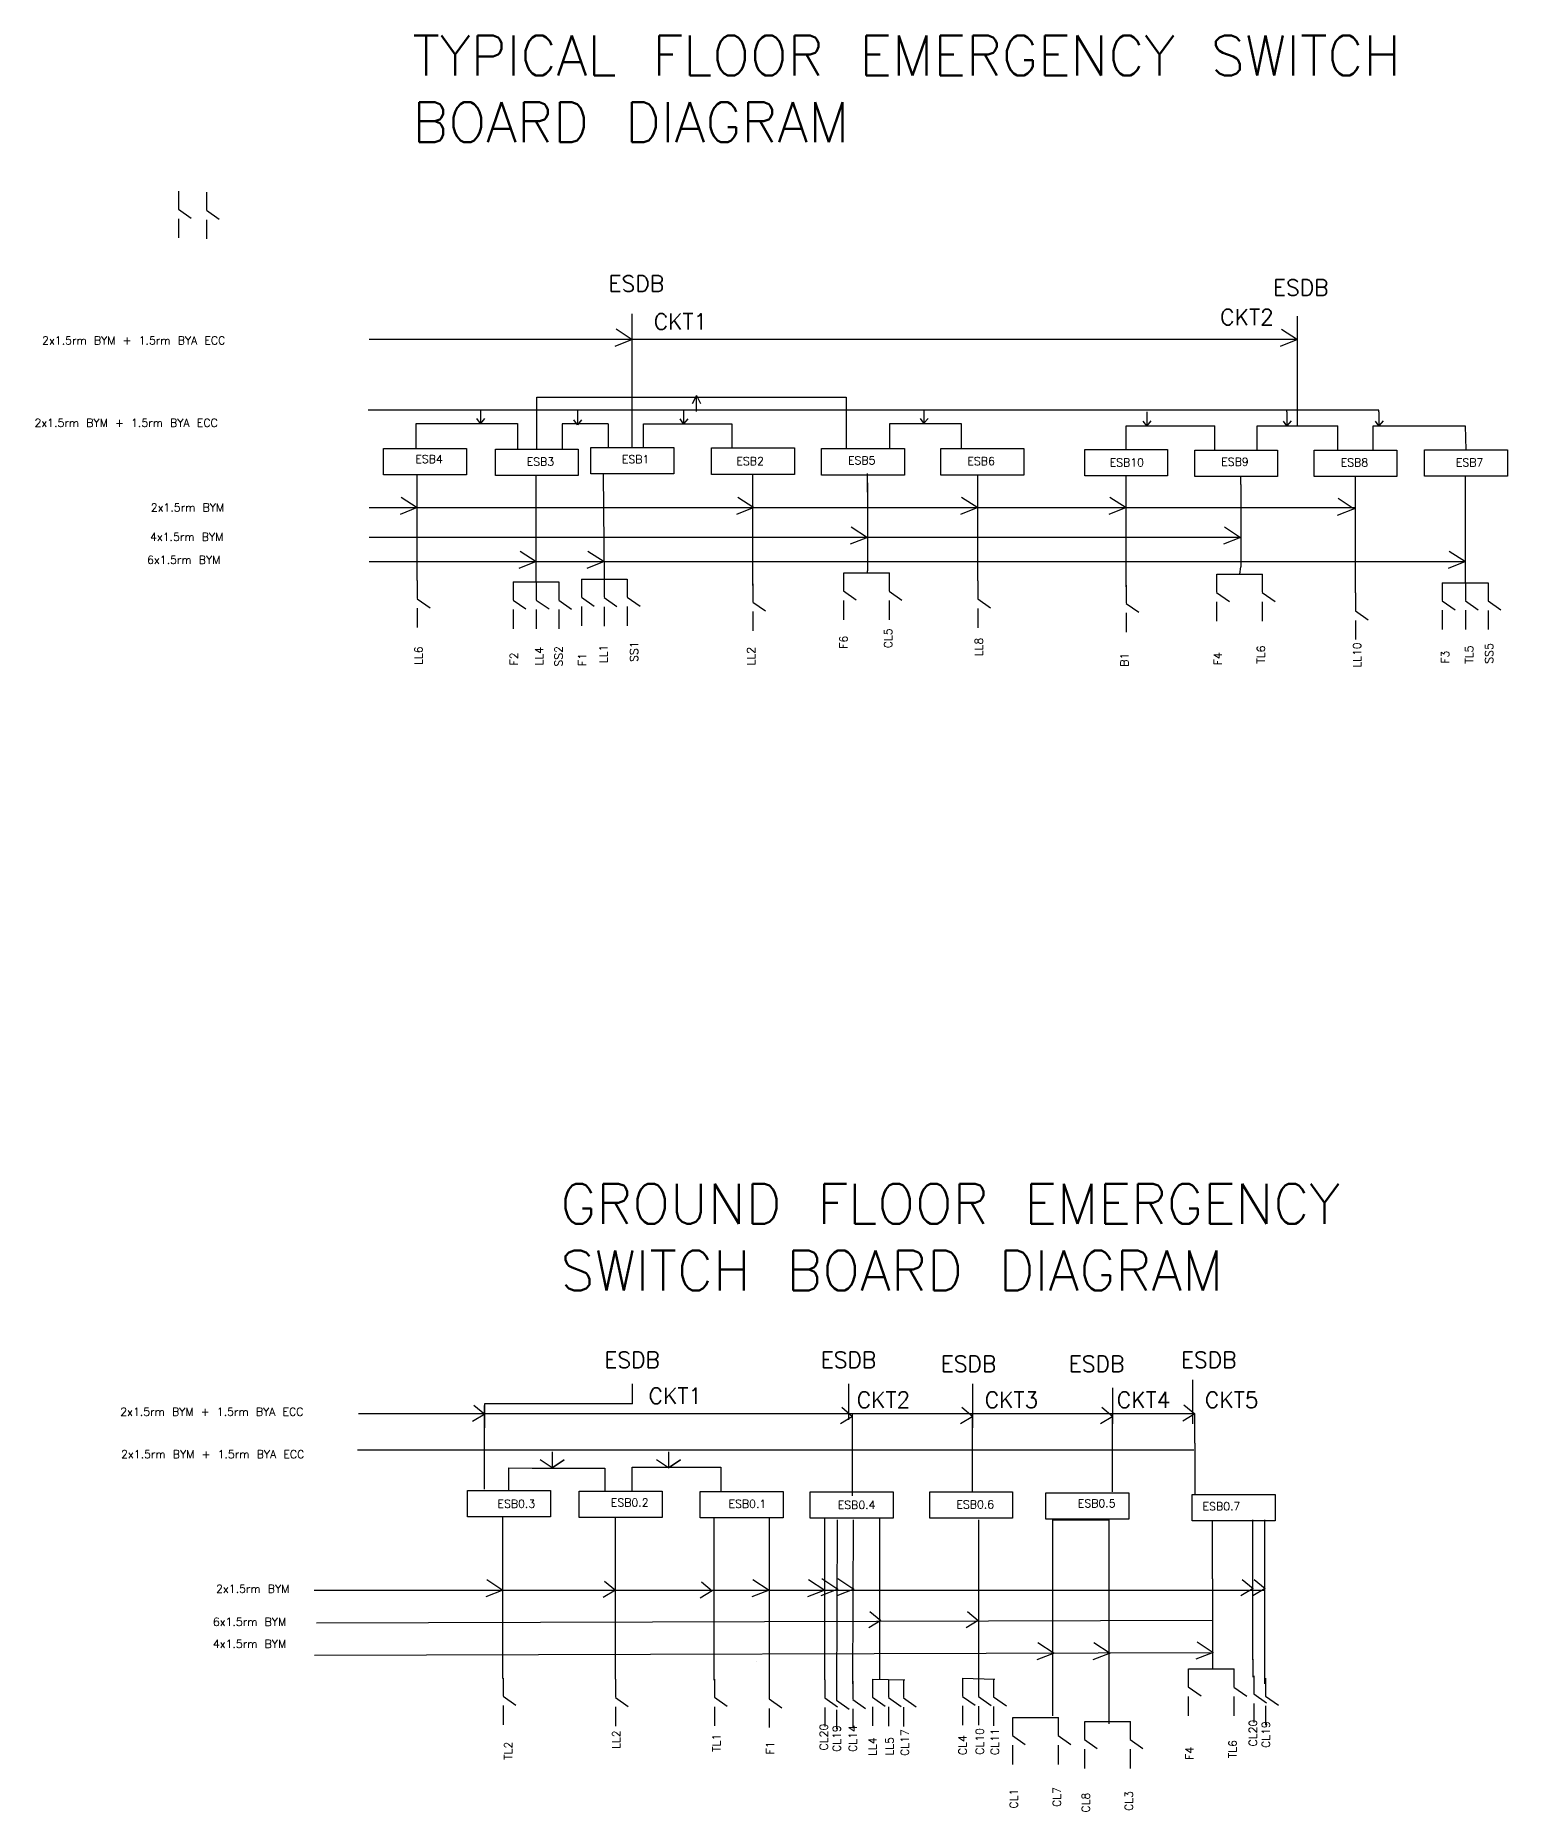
# Model space of a CAD drawing. Header units: inches. Extents: x -263 to 487, y -168 to 54.
# Drawn here: x -32.4 to 151.5, y -168.2 to 53.8 of the extents above; entities that cross this region are included whole.
import ezdxf

# ---------------------------------------------------------------- set-up
doc = ezdxf.new("R2010")
doc.units = ezdxf.units.IN
doc.header["$MEASUREMENT"] = 0
doc.layers.add('Legend', color=50, linetype='Continuous')
doc.styles.get("Standard").update_dxf_attribs({"font": 'txt.shx', "bigfont": '@extfont2.shx'})

# ---------------------------------------------------------------- blocks, each defined once
blk = doc.blocks.new('K')
for p, q in [((0, -2.22), (0, -4.46)), ((0, -4.48), (1.59, -5.6)), ((0, -5.67), (0, -8.07))]:
    blk.add_line(p, q)
blk = doc.blocks.new('Arrow')
for p, q in [((0, 0), (-2.16, -0.85)), ((-2.02, 1.32), (0, 0))]:
    blk.add_line(p, q)
blk = doc.blocks.new('SA')
for p, q in [((0, 0), (-1.52, -0.93)), ((-1.37, 1.13), (0, 0))]:
    blk.add_line(p, q)

msp = doc.modelspace()

# ---------------------------------------------------------------- linework, layer by layer
for p, q in [((42.15, 2.28), (42.15, 18.99)), ((125.26, 4.96), (125.26, 18.68)), ((30.23, 2.06), (30.23, 8.57)), ((30.23, 8.57), (68.87, 8.57)), ((68.87, 8.57), (68.87, 2.13)), ((15.17, 2.2), (15.17, 5.27)), ((15.17, 5.27), (18.93, 5.27)), ((18.93, 5.27), (27.82, 5.27)), ((18.93, 5.27), (27.82, 5.27)), ((27.82, 5.27), (27.82, 2.12)), ((39.12, 5.22), (33.4, 5.22)), ((33.4, 5.22), (33.4, 2.06)), ((39.12, 5.22), (39.12, 2.28)), ((43.54, 2.28), (43.54, 5.22)), ((43.54, 5.22), (54.6, 5.22)), ((44.3, 5.22), (53.19, 5.22)), ((54.6, 5.22), (54.6, 2.21)), ((74.33, 2.13), (74.33, 5.28)), ((74.33, 5.28), (83.22, 5.28)), ((74.33, 5.28), (83.22, 5.28)), ((83.22, 5.28), (83.22, 2.13)), ((103.85, 2.03), (103.85, 4.96)), ((103.85, 4.96), (114.94, 4.96)), ((114.92, 1.95), (114.94, 4.96)), ((120.23, 4.96), (130.29, 4.96)), ((120.23, 1.95), (120.23, 4.96)), ((130.29, 1.95), (130.29, 4.96)), ((134.7, 4.96), (146.19, 4.96)), ((134.7, 1.95), (134.7, 4.96)), ((146.19, 4.96), (146.3, 1.97)), ((146.3, 1.97), (146.3, 1.97)), ((15.3, -14.37), (15.3, -1.16)), ((30.16, -1.33), (30.16, -1.23)), ((30.16, -14.53), (30.16, -1.33)), ((30.16, -1.33), (30.16, -1.33)), ((38.52, -1.01), (38.64, -14.21)), ((57.22, -12.56), (57.22, -1.09)), ((71.53, -3.32), (71.53, -1)), ((71.53, -2.16), (71.53, -12.47)), ((71.53, -2.16), (71.53, -12.47)), ((85.31, -14.4), (85.31, -1.2)), ((103.85, -12.73), (103.85, -1.26)), ((118.16, -2.34), (118.16, -1.34)), ((132.5, -15.89), (132.5, -1.34)), ((146.24, -1.42), (146.24, -1.33)), ((146.24, -14.63), (146.24, -1.42)), ((146.24, -1.42), (146.24, -1.42)), ((118.16, -2.34), (118.16, -12.65)), ((118.16, -2.34), (118.16, -12.65)), ((57.22, -14.98), (57.22, -12.56)), ((71.53, -12.47), (71.53, -13.15)), ((71.53, -13.4), (71.53, -13.15)), ((103.85, -15.15), (103.85, -12.73)), ((118.05, -13.58), (118.16, -12.65)), ((27.27, -14.53), (32.98, -14.53)), ((35.81, -14.17), (41.52, -14.17)), ((68.56, -13.4), (74.27, -13.4)), ((115.19, -13.58), (120.9, -13.58)), ((143.34, -14.63), (149.06, -14.63)), ((42.19, -117.25), (42.19, -114.75)), ((69.19, -119.25), (69.19, -114.75)), ((84.69, -120.25), (84.69, -114.75)), ((102.19, -119.75), (102.19, -115.25)), ((112.19, -119.75), (112.19, -114.25)), ((42.19, -117.25), (23.69, -117.25)), ((23.69, -117.25), (23.69, -120.25)), ((23.7, -127.91), (23.7, -117.46)), ((69.66, -128.74), (69.66, -118.5)), ((84.66, -128.24), (84.66, -118.5)), ((102.16, -128.24), (102.16, -118.5)), ((112.43, -122.14), (112.43, -118.5)), ((23.69, -120.25), (23.69, -120.25)), ((112.43, -122.14), (112.43, -128.57)), ((26.74, -128.09), (26.74, -125.24)), ((26.74, -125.24), (29.64, -125.28)), ((29.64, -125.28), (38.71, -125.28)), ((38.71, -125.28), (38.71, -128.1)), ((42.15, -128.1), (42.15, -125.16)), ((42.15, -125.16), (53.22, -125.16)), ((53.22, -125.16), (53.22, -128.18)), ((26, -149.34), (26, -131.38)), ((40.05, -149.41), (40.05, -131.46)), ((52.4, -151.79), (52.4, -131.54)), ((59.25, -131.47), (59.25, -151.88)), ((66.19, -149.5), (66.19, -131.55)), ((67.69, -153.75), (67.8, -131.74)), ((69.69, -152.25), (69.8, -131.74)), ((73.07, -149.52), (73.07, -131.56)), ((85.45, -139.12), (85.45, -131.75)), ((94.69, -156.25), (94.69, -131.75)), ((94.69, -131.75), (101.69, -131.75)), ((101.69, -131.75), (101.69, -157.25)), ((114.62, -139.13), (114.62, -131.87)), ((119.69, -149.25), (119.69, -131.75)), ((121.19, -152.25), (121.19, -131.75)), ((85.45, -151.66), (85.45, -138.46)), ((114.62, -139.13), (114.62, -149.44)), ((114.62, -139.13), (114.62, -149.44)), ((26, -151.58), (26, -149.34)), ((40.05, -151.67), (40.05, -149.41)), ((57.65, -149.49), (57.65, -149.49)), ((66.19, -151.73), (66.19, -149.5)), ((73.09, -151.72), (73.09, -149.49)), ((111.65, -150.37), (117.36, -150.37)), ((114.62, -149.44), (114.62, -150.37)), ((119.71, -151.39), (119.71, -149.17)), ((72.15, -151.65), (76.19, -151.75)), ((83.41, -151.54), (87.45, -151.64)), ((89.69, -156.45), (95.4, -156.45)), ((98.69, -156.95), (104.4, -156.95))]:
    msp.add_line(p, q)
at = {"color": 2}
for p, q in [((125.26, 15.75), (9.28, 15.75)), ((135.43, 6.92), (9.14, 6.92)), ((23.19, 7.02), (23.19, 5.27)), ((35.29, 6.85), (35.29, 5.1)), ((48.57, 6.97), (48.57, 5.22)), ((78.59, 7.03), (78.59, 5.28)), ((106.42, 6.71), (106.42, 4.96)), ((123.94, 6.71), (123.94, 4.96)), ((135.43, 6.71), (135.43, 4.96)), ((23.19, 5.28), (22.75, 5.88)), ((23.7, 5.9), (23.19, 5.28)), ((35.29, 5.11), (34.85, 5.71)), ((35.8, 5.73), (35.29, 5.11)), ((48.57, 5.23), (48.13, 5.83)), ((49.08, 5.85), (48.57, 5.23)), ((78.59, 5.29), (78.15, 5.89)), ((79.1, 5.91), (78.59, 5.29)), ((106.42, 4.97), (105.98, 5.57)), ((106.94, 5.59), (106.42, 4.97)), ((123.94, 4.97), (123.5, 5.57)), ((124.45, 5.59), (123.94, 4.97)), ((135.43, 4.97), (134.99, 5.57)), ((135.95, 5.59), (135.43, 4.97)), ((9.28, -8.95), (118.16, -8.95)), ((9.28, -11.99), (146.24, -11.99)), ((112.43, -118.5), (7.95, -118.5)), ((112.3, -123.05), (7.82, -123.05)), ((2.41, -140.53), (16.56, -140.53)), ((16.56, -140.53), (24.12, -140.53)), ((24.12, -140.53), (121.19, -140.53)), ((2.71, -144.6), (114.62, -144.29)), ((2.46, -148.65), (114.36, -148.33))]:
    msp.add_line(p, q, dxfattribs=at)
at = {"color": 40, "true_color": 0xf8d731}
for p, q in [((123.94, 6.71), (123.94, 6.92)), ((135.43, 6.71), (135.43, 6.92))]:
    msp.add_line(p, q, dxfattribs=at)
for points in [[(36.96, 2.28), (47.33, 2.28), (47.33, -1.01), (36.96, -1.01)], [(11.07, 2.14), (21.44, 2.14), (21.44, -1.15), (11.07, -1.15)], [(25.05, 2.06), (35.41, 2.06), (35.41, -1.23), (25.05, -1.23)], [(52.04, 2.21), (62.4, 2.21), (62.4, -1.09), (52.04, -1.09)], [(65.78, 2.13), (76.14, 2.13), (76.14, -1.17), (65.78, -1.17)], [(80.69, 2.13), (91.05, 2.13), (91.05, -1.17), (80.69, -1.17)], [(98.67, 2.03), (109.03, 2.03), (109.03, -1.26), (98.67, -1.26)], [(112.41, 1.95), (122.77, 1.95), (122.77, -1.34), (112.41, -1.34)], [(127.32, 1.95), (137.68, 1.95), (137.68, -1.34), (127.32, -1.34)], [(141.12, 1.97), (151.48, 1.97), (151.48, -1.33), (141.12, -1.33)], [(21.55, -128.09), (31.92, -128.09), (31.92, -131.38), (21.55, -131.38)], [(35.53, -128.17), (45.89, -128.17), (45.89, -131.46), (35.53, -131.46)], [(50.65, -128.18), (61.02, -128.18), (61.02, -131.47), (50.65, -131.47)], [(64.39, -128.25), (74.75, -128.25), (74.75, -131.55), (64.39, -131.55)], [(79.31, -128.25), (89.67, -128.25), (89.67, -131.55), (79.31, -131.55)], [(93.83, -128.37), (104.2, -128.37), (104.2, -131.66), (93.83, -131.66)], [(112.09, -128.57), (122.45, -128.57), (122.45, -131.87), (112.09, -131.87)]]:
    msp.add_lwpolyline(points, close=True)
at = {"layer": 'Legend'}
for p, q in [((50.19, 8.75), (49.69, 7.75)), ((49.69, 7.75), (50.19, 8.75)), ((50.19, 6.75), (50.19, 8.75)), ((50.19, 8.75), (50.69, 7.75)), ((32.16, -125.24), (30.66, -124.24)), ((32.16, -123.24), (32.16, -125.24)), ((32.16, -125.24), (33.66, -124.24)), ((33.66, -124.24), (32.16, -125.24)), ((46.66, -125.24), (45.16, -124.24)), ((46.66, -123.24), (46.66, -125.24)), ((46.66, -125.24), (48.16, -124.24)), ((48.16, -124.24), (46.66, -125.24))]:
    msp.add_line(p, q, dxfattribs=at)
at = {"layer": 'Legend', "color": 2}
msp.add_line((9.28, -5.24), (132.5, -5.24), dxfattribs=at)

# ---------------------------------------------------------------- block references
for name, p in [('K', (-14.54, 36.52)), ('K', (-11.03, 36.41)), ('K', (15.3, -12.15)), ('K', (27.27, -12.31)), ('K', (30.16, -12.31)), ('K', (32.99, -12.32)), ('K', (35.81, -11.95)), ('K', (38.63, -11.99)), ('K', (41.53, -11.95)), ('K', (57.22, -12.56)), ('K', (68.52, -11.18)), ('K', (74.23, -11.19)), ('K', (85.31, -12.18)), ('K', (103.85, -12.73)), ('K', (115.15, -11.36)), ('K', (120.86, -11.36)), ('K', (143.34, -12.41)), ('K', (146.24, -12.41)), ('K', (149.06, -12.42)), ('K', (132.5, -13.67)), ('SA', (112.43, -118.5)), ('K', (111.61, -148.15)), ('K', (117.32, -148.16)), ('K', (26.03, -149.29)), ('K', (40.05, -149.45)), ('K', (52.42, -149.43)), ('K', (59.24, -149.63)), ('K', (66.19, -149.51)), ('K', (67.66, -149.81)), ('K', (69.69, -149.7)), ('K', (72.15, -149.43)), ('K', (74.14, -149.46)), ('K', (76.03, -149.5)), ('K', (83.41, -149.32)), ('K', (85.4, -149.35)), ('K', (87.29, -149.4)), ('K', (119.8, -149.01)), ('K', (121.27, -149.31)), ('K', (89.65, -154.23)), ('K', (95.36, -154.23)), ('K', (98.65, -154.73)), ('K', (104.36, -154.73))]:
    msp.add_blockref(name, p)
at = {"color": 6}
for name, p in [('Arrow', (42.14, 15.76)), ('Arrow', (125.26, 15.75)), ('Arrow', (15.3, -5.24)), ('Arrow', (57.35, -5.24)), ('Arrow', (85.31, -5.24)), ('Arrow', (103.85, -5.24)), ('Arrow', (132.35, -5.4)), ('Arrow', (71.53, -8.96)), ('Arrow', (118.15, -8.96)), ('Arrow', (30.16, -11.99)), ('Arrow', (38.62, -11.99)), ('Arrow', (146.24, -11.99)), ('SA', (23.73, -118.54)), ('SA', (69.68, -118.81)), ('SA', (84.68, -118.81)), ('SA', (102.18, -118.81)), ('Arrow', (26, -140.53)), ('SA', (40.05, -140.53)), ('SA', (52.15, -140.62)), ('Arrow', (59.25, -140.53)), ('Arrow', (66.19, -140.53)), ('Arrow', (67.85, -140.4)), ('Arrow', (69.85, -140.4)), ('SA', (119.71, -140.31)), ('SA', (121.21, -140.31)), ('SA', (73.21, -144.31)), ('SA', (85.38, -144.31)), ('Arrow', (94.85, -148.4)), ('Arrow', (101.85, -148.4)), ('Arrow', (114.72, -148.32))]:
    msp.add_blockref(name, p, dxfattribs=at)

# ---------------------------------------------------------------- texts
at = {"char_height": 5, "attachment_point": 1}
for s, width, insert in [('TYPICAL FLOOR EMERGENCY SWITCH BOARD DIAGRAM', 145.5, (14.69, 53.75)), ('GROUND FLOOR EMERGENCY SWITCH BOARD DIAGRAM', 131.5, (33.16, -89.74))]:
    msp.add_mtext_dynamic_manual_height_columns(s, width=width, gutter_width=1, heights=[0], dxfattribs=dict(at, insert=insert))
at = {"attachment_point": 1}
for s, insert, char_height, width in [('ESDB', (39.19, 23.75), 2, 3.4801), ('ESDB', (122.19, 23.25), 2, 3.4801), ('CKT1', (44.83, 19), 2, 3.4801), ('CKT2', (115.6, 19.57), 2, 3.4801), ('ESB4', (15.05, 1.33), 1, 5.3182), ('\\pxt1;ESB3', (28.96, 1), 1, 5.3182), ('ESB1', (40.85, 1.3), 1, 5.3182), ('ESB2', (55.16, 1.07), 1, 5.3182), ('ESB5', (69.1, 1.16), 1, 5.3182), ('ESB6', (84.02, 1.07), 1, 5.3182), ('ESB10', (101.79, 0.9), 1, 5.3182), ('ESB9', (115.73, 0.98), 1, 5.3182), ('ESB8', (130.65, 0.9), 1, 5.3182), ('ESB7', (145.04, 0.9), 1, 5.3182), ('ESDB', (38.66, -110.74), 2, 3.4801), ('ESDB', (65.69, -110.75), 2, 3.4801), ('ESDB', (110.69, -110.75), 2, 3.4801), ('ESDB', (80.69, -111.25), 2, 3.4801), ('ESDB', (96.69, -111.25), 2, 3.4801), ('CKT1', (44.19, -115.25), 2, 3.4801), ('CKT2', (70.19, -115.75), 2, 3.4801), ('CKT3', (86.19, -115.75), 2, 3.4801), ('CKT4', (102.69, -115.75), 2, 3.4801), ('CKT5', (113.69, -115.75), 2, 3.4801), ('ESB0.3', (25.31, -129.23), 1, 3.7812), ('ESB0.2', (39.47, -129.08), 1, 5.3182), ('ESB0.1', (54.18, -129.24), 1, 5.3182), ('ESB0.4', (67.82, -129.38), 1, 5.3182), ('ESB0.6', (82.64, -129.31), 1, 5.3182), ('ESB0.5', (97.81, -129.18), 1, 5.3182), ('ESB0.7', (113.4, -129.55), 1, 5.3182)]:
    msp.add_mtext(s, dxfattribs=dict(at, insert=insert, char_height=char_height, width=width))
at = {"char_height": 1, "attachment_point": 1, "rotation": 90}
for s, width, heights, insert in [('F6', 1, [0], (68.04, -22.89)), ('CL5', 1, [0], (73.61, -22.83)), ('LL8', 1, [0], (84.94, -23.83)), ('LL6', 1, [0], (14.95, -24.9)), ('F2', 1, [0], (26.87, -24.97)), ('LL4', 1, [0], (30.03, -24.97)), ('SS2', 1, [0], (32.45, -25.12)), ('F1', 1, [0], (35.4, -25.05)), ('LL1', 1, [0], (38.04, -24.68)), ('SS1', 1, [0], (41.87, -24.53)), ('LL2', 1, [0], (56.5, -24.97)), ('B1', 1, [0], (103.13, -25.14)), ('F4', 1, [0], (114.8, -24.95)), ('TL6', 1, [0], (120.19, -24.75)), ('LL10', 1, [0], (132.19, -25.25)), ('F3', 1, [0], (143.19, -24.75)), ('TL5', 1, [0], (146.19, -24.75)), ('SS5', 1, [0], (148.69, -24.75)), ('\\pxt0.92222;CL20', 1, [0], (65.57, -160.56)), ('\\pxt0.92222;CL19', 1, [0], (67.19, -160.75)), ('\\pxt0.92222;CL14', 1, [0], (69.19, -160.75)), ('\\pxt0.92222;CL20', 1, [0], (119.19, -160.06)), ('\\pxt0.92222;CL19', 1, [0], (120.81, -160.25)), ('TL2', 1, [0], (26.16, -161.74)), ('LL2', 3.1181, [0], (39.65, -160.37)), ('TL1', 1.3623, [0], (52.16, -160.74)), ('LL4', 3.1181, [0], (71.66, -161.24)), ('LL5', 3.1181, [0], (73.8, -161.2)), ('CL17', 3.1181, [0], (75.69, -161.25)), ('CL4', 3.1181, [0], (82.92, -161.14)), ('CL10', 3.1181, [0], (85.06, -161.1)), ('CL11', 3.1181, [0], (86.95, -161.14)), ('TL6', 1, [0], (116.65, -161.54)), ('F1', 1, [1], (58.86, -161.06)), ('F4', 1, [0], (111.26, -161.74)), ('CL1', 1, [0], (89.3, -167.82)), ('CL7', 1, [0], (94.69, -167.62)), ('CL8', 1, [0], (98.3, -168.32)), ('CL3', 1, [0], (103.69, -168.12))]:
    msp.add_mtext_dynamic_manual_height_columns(s, width=width, gutter_width=1, heights=heights, dxfattribs=dict(at, insert=insert))
at = {"layer": 'Legend', "char_height": 1, "attachment_point": 1}
for s, insert in [('2x1.5rm BYM + 1.5rm BYA ECC', (-31.57, 16.15)), ('2x1.5rm BYM + 1.5rm BYA ECC', (-32.52, 5.85)), ('2x1.5rm BYM', (-17.99, -4.73)), ('4x1.5rm BYM', (-18.09, -8.4)), ('6x1.5rm BYM', (-18.46, -11.27)), ('2x1.5rm BYM + 1.5rm BYA ECC', (-21.81, -117.73)), ('2x1.5rm BYM + 1.5rm BYA ECC', (-21.71, -123.04)), ('2x1.5rm BYM', (-9.84, -139.85)), ('6x1.5rm BYM', (-10.24, -143.99)), ('4x1.5rm BYM', (-10.24, -146.74))]:
    msp.add_mtext_dynamic_manual_height_columns(s, width=28.0373, gutter_width=1, heights=[0], dxfattribs=dict(at, insert=insert))

doc.saveas('drawing.dxf')
